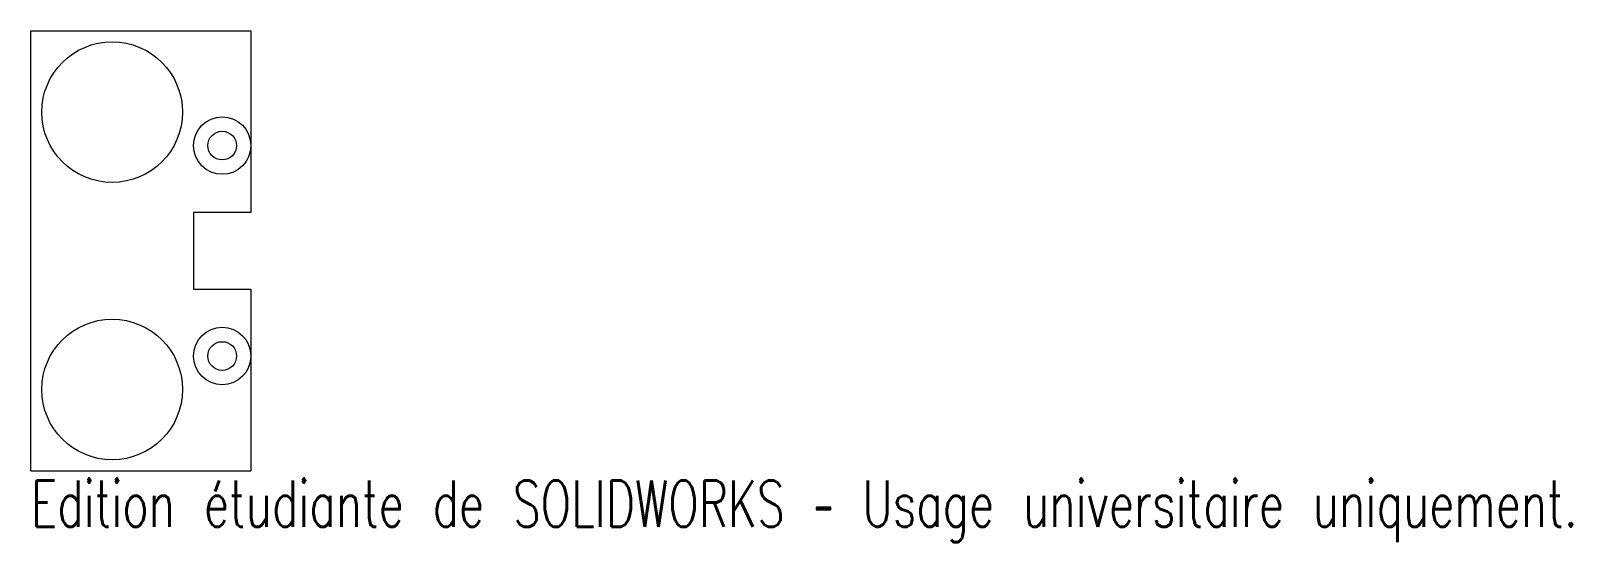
# Model space of a CAD drawing. Header units: millimetres. Extents: x 27 to 188, y -7 to 46.
import ezdxf

# ---------------------------------------------------------------- set-up
doc = ezdxf.new("R2010")
doc.units = ezdxf.units.MM
doc.styles.add('SLDTEXTSTYLE0', font='TXT', dxfattribs={"width": 0.7, "bigfont": 'bigfont'})

msp = doc.modelspace()

# ---------------------------------------------------------------- linework, layer by layer
at = {"color": 7, "linetype": 'Continuous', "lineweight": 15}
for p, q in [((27, 0), (27, 46)), ((27, 46), (50, 46)), ((50, 46), (50, 27)), ((50, 27), (44, 27)), ((44, 27), (44, 19)), ((44, 19), (50, 19)), ((50, 19), (50, 0)), ((27, 0), (50, 0))]:
    msp.add_line(p, q, dxfattribs=at)
for centre, radius in [((35.5, 37.5), 7.35), ((47, 34), 3), ((47, 34), 1.5), ((35.5, 8.5), 7.35), ((47, 12), 3), ((47, 12), 1.5)]:
    msp.add_circle(centre, radius, dxfattribs=at)

# ---------------------------------------------------------------- texts
at = {"color": 7, "linetype": 'Continuous', "insert": (27, -1.02), "char_height": 4.8336, "attachment_point": 1, "style": 'SLDTEXTSTYLE0'}
msp.add_mtext('Edition étudiante de SOLIDWORKS – Usage universitaire uniquement.', dxfattribs=at)

doc.saveas('drawing.dxf')
